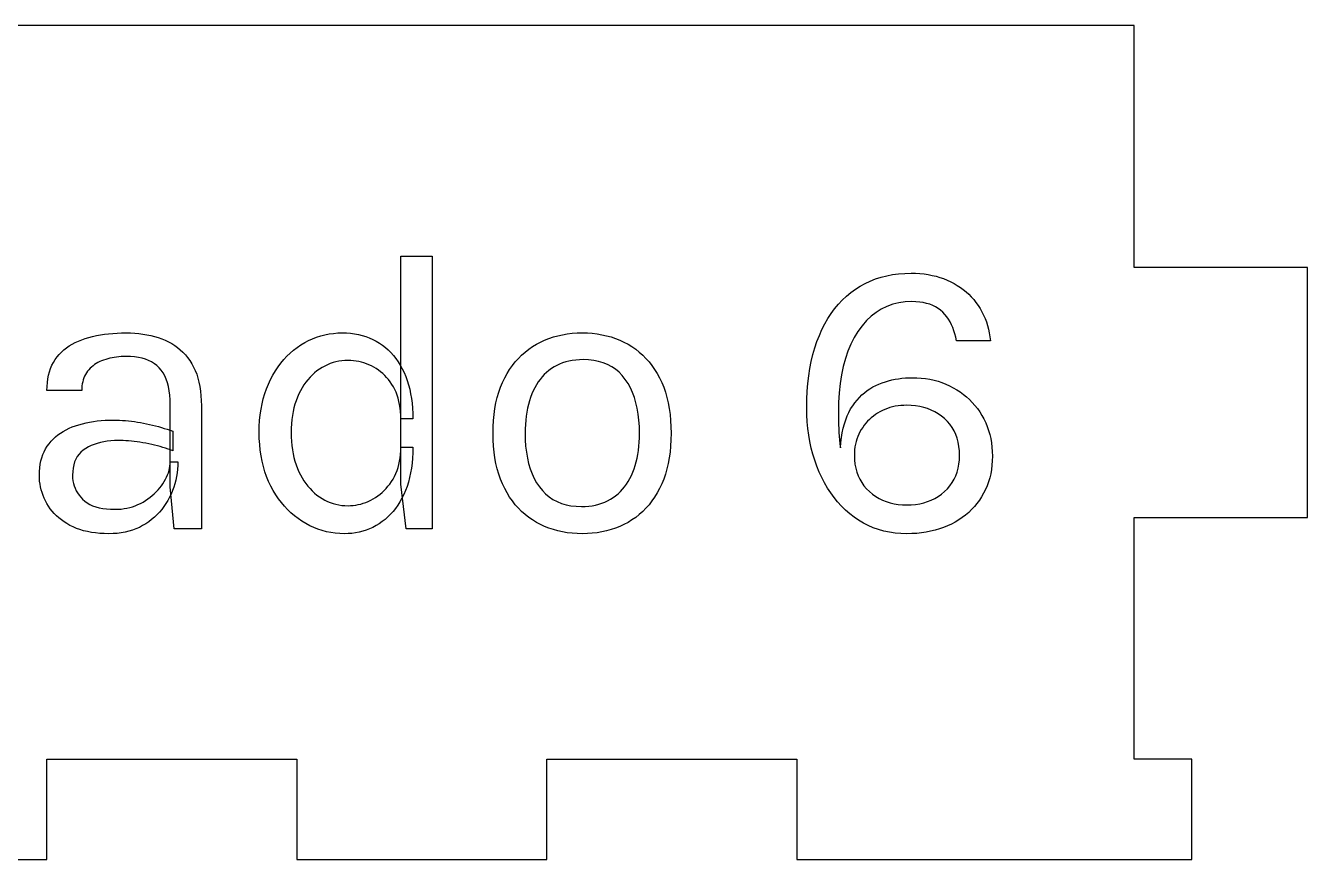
# Model space of a CAD drawing. Header units: millimetres. Extents: x 0 to 142, y 0 to 137.
# Drawn here: x 70.79 to 109.23, y 112 to 137 of the extents above; entities that cross this region are included whole.
import ezdxf

# ---------------------------------------------------------------- set-up
doc = ezdxf.new("R2010")
doc.units = ezdxf.units.MM
doc.layers.get('0').update_dxf_attribs({"linetype": 'CONTINUOUS'})

msp = doc.modelspace()

# ---------------------------------------------------------------- linework, layer by layer
for p, q in [((104.038, 137), (61.313, 137)), ((104.038, 129.75), (104.038, 137)), ((82.046, 123.252), (82.046, 130.092)), ((82.046, 130.092), (82.982, 130.092)), ((82.982, 130.092), (82.982, 121.908)), ((96.793, 129.533), (96.974, 129.557)), ((96.974, 129.557), (97.16, 129.571)), ((97.16, 129.571), (97.352, 129.576)), ((97.352, 129.576), (97.352, 129.576)), ((97.352, 129.576), (97.485, 129.573)), ((97.485, 129.573), (97.614, 129.566)), ((97.614, 129.566), (97.741, 129.553)), ((97.741, 129.553), (97.864, 129.535)), ((109.234, 129.75), (104.038, 129.75)), ((109.234, 122.25), (109.234, 129.75)), ((95.678, 129.096), (95.821, 129.187)), ((95.821, 129.187), (95.969, 129.269)), ((95.969, 129.269), (96.123, 129.341)), ((96.123, 129.341), (96.283, 129.403)), ((96.283, 129.403), (96.447, 129.456)), ((96.447, 129.456), (96.617, 129.499)), ((96.617, 129.499), (96.793, 129.533)), ((97.864, 129.535), (97.984, 129.512)), ((97.984, 129.512), (98.101, 129.484)), ((98.101, 129.484), (98.215, 129.451)), ((98.215, 129.451), (98.325, 129.413)), ((98.325, 129.413), (98.433, 129.369)), ((98.433, 129.369), (98.537, 129.321)), ((98.537, 129.321), (98.637, 129.268)), ((98.637, 129.268), (98.734, 129.211)), ((98.734, 129.211), (98.826, 129.15)), ((95.286, 128.77), (95.41, 128.887)), ((95.41, 128.887), (95.541, 128.996)), ((95.541, 128.996), (95.678, 129.096)), ((98.826, 129.15), (98.915, 129.085)), ((98.915, 129.085), (98.999, 129.016)), ((98.999, 129.016), (99.079, 128.943)), ((99.079, 128.943), (99.155, 128.866)), ((99.155, 128.866), (99.227, 128.784)), ((99.227, 128.784), (99.295, 128.699)), ((94.952, 128.368), (95.057, 128.51)), ((95.057, 128.51), (95.168, 128.644)), ((95.168, 128.644), (95.286, 128.77)), ((96.297, 128.403), (96.149, 128.287)), ((96.455, 128.501), (96.297, 128.403)), ((96.621, 128.581), (96.455, 128.501)), ((96.797, 128.644), (96.621, 128.581)), ((96.981, 128.688), (96.797, 128.644)), ((97.174, 128.715), (96.981, 128.688)), ((97.376, 128.724), (97.174, 128.715)), ((97.494, 128.721), (97.376, 128.724)), ((97.376, 128.724), (97.376, 128.724)), ((97.607, 128.711), (97.494, 128.721)), ((97.713, 128.695), (97.607, 128.711)), ((97.815, 128.673), (97.713, 128.695)), ((97.91, 128.644), (97.815, 128.673)), ((97.999, 128.61), (97.91, 128.644)), ((98.083, 128.568), (97.999, 128.61)), ((98.161, 128.52), (98.083, 128.568)), ((98.233, 128.466), (98.161, 128.52)), ((98.3, 128.406), (98.233, 128.466)), ((98.361, 128.34), (98.3, 128.406)), ((99.295, 128.699), (99.359, 128.61)), ((99.359, 128.61), (99.418, 128.517)), ((99.418, 128.517), (99.472, 128.422)), ((99.472, 128.422), (99.522, 128.323)), ((94.677, 127.889), (94.762, 128.057)), ((94.762, 128.057), (94.854, 128.217)), ((94.854, 128.217), (94.952, 128.368)), ((96.009, 128.154), (95.878, 128.002)), ((96.149, 128.287), (96.009, 128.154)), ((98.418, 128.27), (98.361, 128.34)), ((98.47, 128.195), (98.418, 128.27)), ((98.518, 128.116), (98.47, 128.195)), ((98.561, 128.032), (98.518, 128.116)), ((98.599, 127.944), (98.561, 128.032)), ((99.522, 128.323), (99.566, 128.221)), ((99.566, 128.221), (99.606, 128.117)), ((99.606, 128.117), (99.64, 128.009)), ((99.64, 128.009), (99.669, 127.898)), ((72.581, 127.617), (72.69, 127.649)), ((72.69, 127.649), (72.802, 127.679)), ((72.802, 127.679), (72.917, 127.704)), ((72.917, 127.704), (73.035, 127.726)), ((73.035, 127.726), (73.156, 127.745)), ((73.156, 127.745), (73.28, 127.761)), ((73.28, 127.761), (73.408, 127.773)), ((73.408, 127.773), (73.538, 127.781)), ((73.538, 127.781), (73.671, 127.786)), ((73.671, 127.786), (73.808, 127.788)), ((73.808, 127.788), (73.808, 127.788)), ((73.808, 127.788), (73.938, 127.786)), ((73.938, 127.786), (74.066, 127.779)), ((74.066, 127.779), (74.19, 127.768)), ((74.19, 127.768), (74.312, 127.752)), ((74.312, 127.752), (74.43, 127.733)), ((74.43, 127.733), (74.546, 127.708)), ((74.546, 127.708), (74.658, 127.679)), ((74.658, 127.679), (74.768, 127.646)), ((74.768, 127.646), (74.874, 127.608)), ((79.399, 127.61), (79.52, 127.657)), ((79.52, 127.657), (79.644, 127.697)), ((79.644, 127.697), (79.769, 127.73)), ((79.769, 127.73), (79.897, 127.755)), ((79.897, 127.755), (80.027, 127.773)), ((80.027, 127.773), (80.159, 127.784)), ((80.159, 127.784), (80.294, 127.788)), ((80.294, 127.788), (80.294, 127.788)), ((80.294, 127.788), (80.418, 127.785)), ((80.418, 127.785), (80.54, 127.776)), ((80.54, 127.776), (80.658, 127.76)), ((80.658, 127.76), (80.773, 127.739)), ((80.773, 127.739), (80.886, 127.712)), ((80.886, 127.712), (80.995, 127.678)), ((80.995, 127.678), (81.101, 127.638)), ((81.101, 127.638), (81.204, 127.592)), ((86.488, 127.62), (86.621, 127.665)), ((86.621, 127.665), (86.757, 127.703)), ((86.757, 127.703), (86.896, 127.733)), ((86.896, 127.733), (87.039, 127.757)), ((87.039, 127.757), (87.185, 127.774)), ((87.185, 127.774), (87.335, 127.785)), ((87.335, 127.785), (87.488, 127.788)), ((87.488, 127.788), (87.488, 127.788)), ((87.488, 127.788), (87.64, 127.785)), ((87.64, 127.785), (87.788, 127.774)), ((87.788, 127.774), (87.934, 127.757)), ((87.934, 127.757), (88.076, 127.733)), ((88.076, 127.733), (88.215, 127.703)), ((88.215, 127.703), (88.35, 127.665)), ((88.35, 127.665), (88.482, 127.62)), ((94.526, 127.529), (94.598, 127.713)), ((94.598, 127.713), (94.677, 127.889)), ((95.644, 127.648), (95.544, 127.451)), ((95.756, 127.833), (95.644, 127.648)), ((95.878, 128.002), (95.756, 127.833)), ((98.633, 127.852), (98.599, 127.944)), ((98.663, 127.755), (98.633, 127.852)), ((98.688, 127.654), (98.663, 127.755)), ((98.708, 127.548), (98.688, 127.654)), ((99.669, 127.898), (99.694, 127.784)), ((99.694, 127.784), (99.713, 127.668)), ((99.713, 127.668), (99.728, 127.548)), ((71.869, 127.209), (71.942, 127.275)), ((71.942, 127.275), (72.02, 127.336)), ((72.02, 127.336), (72.102, 127.394)), ((72.102, 127.394), (72.188, 127.447)), ((72.188, 127.447), (72.279, 127.495)), ((72.279, 127.495), (72.375, 127.54)), ((72.375, 127.54), (72.476, 127.581)), ((72.476, 127.581), (72.581, 127.617)), ((74.874, 127.608), (74.978, 127.566)), ((74.978, 127.566), (75.078, 127.519)), ((75.078, 127.519), (75.173, 127.467)), ((75.173, 127.467), (75.264, 127.409)), ((75.264, 127.409), (75.35, 127.347)), ((75.35, 127.347), (75.432, 127.279)), ((75.432, 127.279), (75.51, 127.206)), ((78.729, 127.179), (78.831, 127.267)), ((78.831, 127.267), (78.938, 127.349)), ((78.938, 127.349), (79.049, 127.425)), ((79.049, 127.425), (79.163, 127.494)), ((79.163, 127.494), (79.28, 127.556)), ((79.28, 127.556), (79.399, 127.61)), ((81.204, 127.592), (81.304, 127.54)), ((81.304, 127.54), (81.401, 127.482)), ((81.401, 127.482), (81.494, 127.418)), ((81.494, 127.418), (81.583, 127.349)), ((81.583, 127.349), (81.668, 127.274)), ((81.668, 127.274), (81.748, 127.194)), ((85.772, 127.211), (85.88, 127.296)), ((85.88, 127.296), (85.993, 127.374)), ((85.993, 127.374), (86.111, 127.446)), ((86.111, 127.446), (86.233, 127.511)), ((86.233, 127.511), (86.359, 127.569)), ((86.359, 127.569), (86.488, 127.62)), ((88.482, 127.62), (88.611, 127.569)), ((88.611, 127.569), (88.737, 127.511)), ((88.737, 127.511), (88.859, 127.446)), ((88.859, 127.446), (88.977, 127.374)), ((88.977, 127.374), (89.09, 127.296)), ((89.09, 127.296), (89.197, 127.211)), ((94.405, 127.139), (94.462, 127.337)), ((94.462, 127.337), (94.526, 127.529)), ((95.456, 127.24), (95.379, 127.016)), ((95.544, 127.451), (95.456, 127.24)), ((99.728, 127.548), (98.708, 127.548)), ((99.728, 127.548), (99.728, 127.548)), ((71.582, 126.815), (71.628, 126.903)), ((71.628, 126.903), (71.68, 126.986)), ((71.68, 126.986), (71.738, 127.065)), ((71.738, 127.065), (71.801, 127.139)), ((71.801, 127.139), (71.869, 127.209)), ((72.911, 126.867), (72.861, 126.835)), ((72.962, 126.897), (72.911, 126.867)), ((73.017, 126.924), (72.962, 126.897)), ((73.073, 126.949), (73.017, 126.924)), ((73.133, 126.972), (73.073, 126.949)), ((73.194, 126.993), (73.133, 126.972)), ((73.257, 127.011), (73.194, 126.993)), ((73.321, 127.027), (73.257, 127.011)), ((73.386, 127.041), (73.321, 127.027)), ((73.453, 127.053), (73.386, 127.041)), ((73.521, 127.063), (73.453, 127.053)), ((73.591, 127.07), (73.521, 127.063)), ((73.662, 127.076), (73.591, 127.07)), ((73.734, 127.079), (73.662, 127.076)), ((73.808, 127.08), (73.734, 127.079)), ((73.936, 127.077), (73.808, 127.08)), ((73.808, 127.08), (73.808, 127.08)), ((74.059, 127.066), (73.936, 127.077)), ((74.174, 127.049), (74.059, 127.066)), ((74.283, 127.026), (74.174, 127.049)), ((74.385, 126.995), (74.283, 127.026)), ((74.481, 126.958), (74.385, 126.995)), ((74.57, 126.914), (74.481, 126.958)), ((74.653, 126.863), (74.57, 126.914)), ((74.728, 126.805), (74.653, 126.863)), ((75.51, 127.206), (75.583, 127.127)), ((75.583, 127.127), (75.652, 127.044)), ((75.652, 127.044), (75.716, 126.955)), ((75.716, 126.955), (75.776, 126.861)), ((75.776, 126.861), (75.831, 126.761)), ((78.365, 126.765), (78.449, 126.878)), ((78.449, 126.878), (78.538, 126.985)), ((78.538, 126.985), (78.631, 127.085)), ((78.631, 127.085), (78.729, 127.179)), ((79.929, 126.866), (79.846, 126.832)), ((80.014, 126.895), (79.929, 126.866)), ((80.1, 126.918), (80.014, 126.895)), ((80.188, 126.937), (80.1, 126.918)), ((80.278, 126.95), (80.188, 126.937)), ((80.369, 126.957), (80.278, 126.95)), ((80.462, 126.96), (80.369, 126.957)), ((80.544, 126.958), (80.462, 126.96)), ((80.462, 126.96), (80.462, 126.96)), ((80.625, 126.952), (80.544, 126.958)), ((80.705, 126.942), (80.625, 126.952)), ((80.784, 126.928), (80.705, 126.942)), ((80.862, 126.91), (80.784, 126.928)), ((80.939, 126.888), (80.862, 126.91)), ((81.015, 126.862), (80.939, 126.888)), ((81.09, 126.831), (81.015, 126.862)), ((81.748, 127.194), (81.825, 127.108)), ((81.825, 127.108), (81.897, 127.018)), ((81.897, 127.018), (81.964, 126.921)), ((81.964, 126.921), (82.028, 126.82)), ((85.392, 126.807), (85.479, 126.918)), ((85.479, 126.918), (85.572, 127.022)), ((85.572, 127.022), (85.669, 127.12)), ((85.669, 127.12), (85.772, 127.211)), ((86.899, 126.888), (86.809, 126.853)), ((86.992, 126.917), (86.899, 126.888)), ((87.089, 126.941), (86.992, 126.917)), ((87.189, 126.96), (87.089, 126.941)), ((87.293, 126.973), (87.189, 126.96)), ((87.401, 126.981), (87.293, 126.973)), ((87.512, 126.984), (87.401, 126.981)), ((87.676, 126.978), (87.512, 126.984)), ((87.512, 126.984), (87.512, 126.984)), ((87.831, 126.96), (87.676, 126.978)), ((87.979, 126.931), (87.831, 126.96)), ((88.118, 126.889), (87.979, 126.931)), ((88.248, 126.836), (88.118, 126.889)), ((89.197, 127.211), (89.3, 127.12)), ((89.3, 127.12), (89.397, 127.022)), ((89.397, 127.022), (89.49, 126.918)), ((89.49, 126.918), (89.577, 126.807)), ((94.314, 126.719), (94.356, 126.933)), ((94.356, 126.933), (94.405, 127.139)), ((95.379, 127.016), (95.315, 126.779)), ((71.459, 126.413), (71.481, 126.52)), ((71.481, 126.52), (71.508, 126.623)), ((71.508, 126.623), (71.542, 126.721)), ((71.542, 126.721), (71.582, 126.815)), ((72.563, 126.492), (72.54, 126.438)), ((72.589, 126.544), (72.563, 126.492)), ((72.619, 126.593), (72.589, 126.544)), ((72.653, 126.639), (72.619, 126.593)), ((72.689, 126.683), (72.653, 126.639)), ((72.729, 126.724), (72.689, 126.683)), ((72.77, 126.763), (72.729, 126.724)), ((72.815, 126.8), (72.77, 126.763)), ((72.861, 126.835), (72.815, 126.8)), ((74.798, 126.741), (74.728, 126.805)), ((74.86, 126.669), (74.798, 126.741)), ((74.917, 126.588), (74.86, 126.669)), ((74.966, 126.498), (74.917, 126.588)), ((75.009, 126.4), (74.966, 126.498)), ((75.831, 126.761), (75.879, 126.656)), ((75.879, 126.656), (75.923, 126.545)), ((75.923, 126.545), (75.96, 126.428)), ((78.14, 126.39), (78.21, 126.521)), ((78.21, 126.521), (78.286, 126.646)), ((78.286, 126.646), (78.365, 126.765)), ((79.389, 126.522), (79.322, 126.455)), ((79.458, 126.586), (79.389, 126.522)), ((79.531, 126.645), (79.458, 126.586)), ((79.607, 126.699), (79.531, 126.645)), ((79.685, 126.749), (79.607, 126.699)), ((79.765, 126.793), (79.685, 126.749)), ((79.846, 126.832), (79.765, 126.793)), ((81.163, 126.797), (81.09, 126.831)), ((81.236, 126.759), (81.163, 126.797)), ((81.306, 126.717), (81.236, 126.759)), ((81.374, 126.671), (81.306, 126.717)), ((81.44, 126.621), (81.374, 126.671)), ((81.502, 126.568), (81.44, 126.621)), ((81.562, 126.511), (81.502, 126.568)), ((81.619, 126.45), (81.562, 126.511)), ((82.028, 126.82), (82.087, 126.713)), ((82.087, 126.713), (82.142, 126.6)), ((82.142, 126.6), (82.192, 126.482)), ((82.192, 126.482), (82.237, 126.36)), ((85.16, 126.435), (85.232, 126.566)), ((85.232, 126.566), (85.309, 126.69)), ((85.309, 126.69), (85.392, 126.807)), ((86.345, 126.536), (86.281, 126.467)), ((86.413, 126.601), (86.345, 126.536)), ((86.485, 126.661), (86.413, 126.601)), ((86.561, 126.717), (86.485, 126.661)), ((86.64, 126.768), (86.561, 126.717)), ((86.723, 126.813), (86.64, 126.768)), ((86.809, 126.853), (86.723, 126.813)), ((88.371, 126.771), (88.248, 126.836)), ((88.485, 126.694), (88.371, 126.771)), ((88.591, 126.606), (88.485, 126.694)), ((88.688, 126.505), (88.591, 126.606)), ((88.778, 126.393), (88.688, 126.505)), ((89.577, 126.807), (89.658, 126.69)), ((89.658, 126.69), (89.735, 126.566)), ((89.735, 126.566), (89.807, 126.435)), ((94.254, 126.271), (94.28, 126.499)), ((94.28, 126.499), (94.314, 126.719)), ((95.262, 126.529), (95.221, 126.267)), ((95.315, 126.779), (95.262, 126.529)), ((71.432, 126.06), (71.435, 126.182)), ((71.435, 126.182), (71.444, 126.3)), ((71.444, 126.3), (71.459, 126.413)), ((72.478, 126.13), (72.476, 126.06)), ((72.483, 126.196), (72.478, 126.13)), ((72.492, 126.261), (72.483, 126.196)), ((72.504, 126.323), (72.492, 126.261)), ((72.52, 126.382), (72.504, 126.323)), ((72.54, 126.438), (72.52, 126.382)), ((75.045, 126.293), (75.009, 126.4)), ((75.075, 126.178), (75.045, 126.293)), ((75.098, 126.053), (75.075, 126.178)), ((75.96, 126.428), (75.992, 126.305)), ((75.992, 126.305), (76.018, 126.177)), ((76.018, 126.177), (76.038, 126.042)), ((77.965, 125.965), (78.017, 126.111)), ((78.017, 126.111), (78.075, 126.253)), ((78.075, 126.253), (78.14, 126.39)), ((79.087, 126.139), (79.037, 126.049)), ((79.141, 126.225), (79.087, 126.139)), ((79.199, 126.306), (79.141, 126.225)), ((79.259, 126.382), (79.199, 126.306)), ((79.322, 126.455), (79.259, 126.382)), ((81.674, 126.385), (81.619, 126.45)), ((81.725, 126.316), (81.674, 126.385)), ((81.774, 126.244), (81.725, 126.316)), ((81.821, 126.168), (81.774, 126.244)), ((81.864, 126.088), (81.821, 126.168)), ((81.902, 126.005), (81.864, 126.088)), ((82.237, 126.36), (82.276, 126.233)), ((82.276, 126.233), (82.311, 126.101)), ((82.311, 126.101), (82.34, 125.964)), ((84.982, 126.005), (85.035, 126.155)), ((85.035, 126.155), (85.094, 126.298)), ((85.094, 126.298), (85.16, 126.435)), ((86.061, 126.144), (86.015, 126.052)), ((86.11, 126.231), (86.061, 126.144)), ((86.163, 126.315), (86.11, 126.231)), ((86.22, 126.393), (86.163, 126.315)), ((86.281, 126.467), (86.22, 126.393)), ((88.859, 126.27), (88.778, 126.393)), ((88.931, 126.139), (88.859, 126.27)), ((88.995, 125.999), (88.931, 126.139)), ((89.807, 126.435), (89.872, 126.298)), ((89.872, 126.298), (89.931, 126.155)), ((89.931, 126.155), (89.983, 126.005)), ((94.235, 126.036), (94.254, 126.271)), ((95.221, 126.267), (95.191, 125.991)), ((96.032, 126.056), (96.116, 126.113)), ((96.116, 126.113), (96.203, 126.165)), ((96.203, 126.165), (96.293, 126.211)), ((96.293, 126.211), (96.386, 126.252)), ((96.386, 126.252), (96.481, 126.288)), ((96.481, 126.288), (96.578, 126.321)), ((96.578, 126.321), (96.675, 126.35)), ((96.675, 126.35), (96.774, 126.375)), ((96.774, 126.375), (96.873, 126.396)), ((96.873, 126.396), (96.974, 126.413)), ((96.974, 126.413), (97.076, 126.427)), ((97.076, 126.427), (97.179, 126.436)), ((97.179, 126.436), (97.283, 126.442)), ((97.283, 126.442), (97.388, 126.444)), ((97.388, 126.444), (97.388, 126.444)), ((97.388, 126.444), (97.523, 126.441)), ((97.523, 126.441), (97.656, 126.432)), ((97.656, 126.432), (97.785, 126.417)), ((97.785, 126.417), (97.912, 126.396)), ((97.912, 126.396), (98.037, 126.369)), ((98.037, 126.369), (98.158, 126.336)), ((98.158, 126.336), (98.276, 126.297)), ((98.276, 126.297), (98.392, 126.252)), ((98.392, 126.252), (98.505, 126.201)), ((98.505, 126.201), (98.615, 126.144)), ((98.615, 126.144), (98.721, 126.082)), ((72.476, 126.06), (71.432, 126.06)), ((72.476, 126.06), (72.476, 126.06)), ((75.115, 125.92), (75.098, 126.053)), ((75.124, 125.778), (75.115, 125.92)), ((75.128, 125.628), (75.124, 125.778)), ((76.038, 126.042), (76.052, 125.902)), ((76.052, 125.902), (76.061, 125.756)), ((76.061, 125.756), (76.064, 125.604)), ((77.883, 125.656), (77.921, 125.813)), ((77.921, 125.813), (77.965, 125.965)), ((78.906, 125.754), (78.871, 125.648)), ((78.945, 125.857), (78.906, 125.754)), ((78.989, 125.955), (78.945, 125.857)), ((79.037, 126.049), (78.989, 125.955)), ((81.936, 125.918), (81.902, 126.005)), ((81.965, 125.827), (81.936, 125.918)), ((81.99, 125.733), (81.965, 125.827)), ((82.01, 125.635), (81.99, 125.733)), ((82.34, 125.964), (82.364, 125.822)), ((82.364, 125.822), (82.382, 125.676)), ((84.899, 125.686), (84.937, 125.848)), ((84.937, 125.848), (84.982, 126.005)), ((85.9, 125.749), (85.87, 125.641)), ((85.935, 125.854), (85.9, 125.749)), ((85.973, 125.955), (85.935, 125.854)), ((86.015, 126.052), (85.973, 125.955)), ((89.05, 125.851), (88.995, 125.999)), ((89.097, 125.693), (89.05, 125.851)), ((89.983, 126.005), (90.028, 125.848)), ((90.028, 125.848), (90.066, 125.686)), ((94.22, 125.544), (94.224, 125.794)), ((94.224, 125.794), (94.235, 126.036)), ((95.191, 125.991), (95.174, 125.702)), ((95.661, 125.69), (95.729, 125.774)), ((95.729, 125.774), (95.8, 125.852)), ((95.8, 125.852), (95.874, 125.925)), ((95.874, 125.925), (95.952, 125.993)), ((95.952, 125.993), (96.032, 126.056)), ((98.721, 126.082), (98.823, 126.015)), ((98.823, 126.015), (98.92, 125.943)), ((98.92, 125.943), (99.013, 125.867)), ((99.013, 125.867), (99.101, 125.786)), ((99.101, 125.786), (99.184, 125.701)), ((75.128, 123.168), (75.128, 125.628)), ((76.064, 125.604), (76.064, 125.604)), ((76.064, 125.604), (76.064, 121.908)), ((77.811, 125.157), (77.829, 125.329)), ((77.829, 125.329), (77.853, 125.495)), ((77.853, 125.495), (77.883, 125.656)), ((78.816, 125.425), (78.795, 125.307)), ((78.841, 125.538), (78.816, 125.425)), ((78.871, 125.648), (78.841, 125.538)), ((82.026, 125.534), (82.01, 125.635)), ((82.037, 125.429), (82.026, 125.534)), ((82.044, 125.32), (82.037, 125.429)), ((82.046, 125.208), (82.044, 125.32)), ((82.382, 125.676), (82.395, 125.525)), ((82.395, 125.525), (82.403, 125.369)), ((82.403, 125.369), (82.406, 125.208)), ((84.826, 125.159), (84.843, 125.341)), ((84.843, 125.341), (84.867, 125.517)), ((84.867, 125.517), (84.899, 125.686)), ((85.822, 125.413), (85.804, 125.293)), ((85.844, 125.529), (85.822, 125.413)), ((85.87, 125.641), (85.844, 125.529)), ((89.136, 125.527), (89.097, 125.693)), ((89.165, 125.352), (89.136, 125.527)), ((89.187, 125.169), (89.165, 125.352)), ((90.066, 125.686), (90.097, 125.517)), ((90.097, 125.517), (90.121, 125.341)), ((90.121, 125.341), (90.138, 125.159)), ((94.224, 125.331), (94.22, 125.544)), ((94.22, 125.544), (94.22, 125.544)), ((94.235, 125.123), (94.224, 125.331)), ((95.174, 125.702), (95.168, 125.4)), ((95.168, 125.4), (95.168, 125.4)), ((95.168, 125.4), (95.168, 125.355)), ((95.168, 125.355), (95.168, 125.308)), ((95.431, 125.295), (95.481, 125.404)), ((95.481, 125.404), (95.536, 125.506)), ((95.536, 125.506), (95.597, 125.601)), ((95.597, 125.601), (95.661, 125.69)), ((96.28, 125.337), (96.217, 125.291)), ((96.346, 125.381), (96.28, 125.337)), ((96.416, 125.421), (96.346, 125.381)), ((96.488, 125.458), (96.416, 125.421)), ((96.561, 125.491), (96.488, 125.458)), ((96.637, 125.52), (96.561, 125.491)), ((96.714, 125.546), (96.637, 125.52)), ((96.794, 125.567), (96.714, 125.546)), ((96.875, 125.585), (96.794, 125.567)), ((96.958, 125.598), (96.875, 125.585)), ((97.044, 125.608), (96.958, 125.598)), ((97.131, 125.614), (97.044, 125.608)), ((97.22, 125.616), (97.131, 125.614)), ((97.354, 125.612), (97.22, 125.616)), ((97.22, 125.616), (97.22, 125.616)), ((97.484, 125.6), (97.354, 125.612)), ((97.609, 125.58), (97.484, 125.6)), ((97.73, 125.552), (97.609, 125.58)), ((97.845, 125.516), (97.73, 125.552)), ((97.956, 125.472), (97.845, 125.516)), ((98.063, 125.42), (97.956, 125.472)), ((98.164, 125.361), (98.063, 125.42)), ((98.261, 125.293), (98.164, 125.361)), ((99.184, 125.701), (99.263, 125.611)), ((99.263, 125.611), (99.338, 125.516)), ((99.338, 125.516), (99.408, 125.417)), ((99.408, 125.417), (99.473, 125.313)), ((72.097, 124.925), (72.191, 124.965)), ((72.191, 124.965), (72.29, 125.001)), ((72.29, 125.001), (72.392, 125.033)), ((72.392, 125.033), (72.496, 125.063)), ((72.496, 125.063), (72.604, 125.088)), ((72.604, 125.088), (72.713, 125.11)), ((72.713, 125.11), (72.825, 125.129)), ((72.825, 125.129), (72.94, 125.145)), ((72.94, 125.145), (73.057, 125.157)), ((73.057, 125.157), (73.177, 125.165)), ((73.177, 125.165), (73.299, 125.17)), ((73.299, 125.17), (73.424, 125.172)), ((73.424, 125.172), (73.424, 125.172)), ((73.424, 125.172), (73.514, 125.171)), ((73.514, 125.171), (73.604, 125.168)), ((73.604, 125.168), (73.694, 125.164)), ((73.694, 125.164), (73.784, 125.158)), ((73.784, 125.158), (73.875, 125.15)), ((73.875, 125.15), (73.965, 125.14)), ((73.965, 125.14), (74.055, 125.128)), ((74.055, 125.128), (74.146, 125.114)), ((74.146, 125.114), (74.236, 125.099)), ((74.236, 125.099), (74.327, 125.082)), ((74.327, 125.082), (74.417, 125.063)), ((74.417, 125.063), (74.507, 125.043)), ((74.507, 125.043), (74.597, 125.022)), ((74.597, 125.022), (74.686, 124.999)), ((74.686, 124.999), (74.775, 124.975)), ((74.775, 124.975), (74.863, 124.95)), ((74.863, 124.95), (74.951, 124.924)), ((77.798, 124.8), (77.801, 124.981)), ((77.801, 124.981), (77.811, 125.157)), ((78.767, 125.061), (78.76, 124.933)), ((78.779, 125.186), (78.767, 125.061)), ((78.795, 125.307), (78.779, 125.186)), ((82.406, 125.208), (82.046, 125.208)), ((82.406, 125.208), (82.406, 125.208)), ((84.812, 124.776), (84.815, 124.971)), ((84.815, 124.971), (84.826, 125.159)), ((85.78, 125.042), (85.774, 124.911)), ((85.79, 125.169), (85.78, 125.042)), ((85.804, 125.293), (85.79, 125.169)), ((89.2, 124.977), (89.187, 125.169)), ((89.204, 124.776), (89.2, 124.977)), ((90.138, 125.159), (90.148, 124.971)), ((90.148, 124.971), (90.152, 124.776)), ((94.253, 124.919), (94.235, 125.123)), ((95.168, 125.308), (95.169, 125.261)), ((95.169, 125.261), (95.17, 125.211)), ((95.17, 125.211), (95.171, 125.161)), ((95.171, 125.161), (95.172, 125.109)), ((95.172, 125.109), (95.174, 125.055)), ((95.174, 125.055), (95.175, 125.001)), ((95.175, 125.001), (95.178, 124.945)), ((95.178, 124.945), (95.18, 124.887)), ((95.313, 124.928), (95.347, 125.057)), ((95.347, 125.057), (95.387, 125.18)), ((95.387, 125.18), (95.431, 125.295)), ((95.898, 124.953), (95.855, 124.887)), ((95.943, 125.017), (95.898, 124.953)), ((95.992, 125.077), (95.943, 125.017)), ((96.044, 125.135), (95.992, 125.077)), ((96.099, 125.19), (96.044, 125.135)), ((96.156, 125.242), (96.099, 125.19)), ((96.217, 125.291), (96.156, 125.242)), ((98.354, 125.217), (98.261, 125.293)), ((98.439, 125.134), (98.354, 125.217)), ((98.516, 125.045), (98.439, 125.134)), ((98.583, 124.95), (98.516, 125.045)), ((98.642, 124.849), (98.583, 124.95)), ((99.473, 125.313), (99.533, 125.205)), ((99.533, 125.205), (99.586, 125.094)), ((99.586, 125.094), (99.633, 124.98)), ((99.633, 124.98), (99.674, 124.863)), ((71.555, 124.535), (71.62, 124.603)), ((71.62, 124.603), (71.689, 124.666)), ((71.689, 124.666), (71.762, 124.726)), ((71.762, 124.726), (71.839, 124.781)), ((71.839, 124.781), (71.921, 124.833)), ((71.921, 124.833), (72.007, 124.881)), ((72.007, 124.881), (72.097, 124.925)), ((73.345, 124.551), (73.238, 124.539)), ((73.454, 124.558), (73.345, 124.551)), ((73.568, 124.56), (73.454, 124.558)), ((73.644, 124.559), (73.568, 124.56)), ((73.568, 124.56), (73.568, 124.56)), ((73.722, 124.557), (73.644, 124.559)), ((73.801, 124.552), (73.722, 124.557)), ((73.882, 124.547), (73.801, 124.552)), ((74.951, 124.924), (75.038, 124.896)), ((75.038, 124.896), (75.125, 124.867)), ((75.125, 124.867), (75.212, 124.836)), ((75.212, 124.836), (75.212, 124.836)), ((75.212, 124.836), (75.212, 124.248)), ((77.801, 124.618), (77.798, 124.8)), ((77.798, 124.8), (77.798, 124.8)), ((77.812, 124.44), (77.801, 124.618)), ((78.76, 124.933), (78.758, 124.8)), ((78.758, 124.8), (78.758, 124.8)), ((78.758, 124.8), (78.76, 124.665)), ((78.76, 124.665), (78.767, 124.534)), ((84.815, 124.582), (84.812, 124.776)), ((84.812, 124.776), (84.812, 124.776)), ((84.826, 124.395), (84.815, 124.582)), ((85.774, 124.911), (85.772, 124.776)), ((85.772, 124.776), (85.772, 124.776)), ((85.772, 124.776), (85.776, 124.577)), ((85.776, 124.577), (85.789, 124.387)), ((89.196, 124.512), (89.202, 124.642)), ((89.202, 124.642), (89.204, 124.776)), ((89.204, 124.776), (89.204, 124.776)), ((90.148, 124.582), (90.138, 124.395)), ((90.152, 124.776), (90.148, 124.582)), ((90.152, 124.776), (90.152, 124.776)), ((94.279, 124.72), (94.253, 124.919)), ((94.313, 124.525), (94.279, 124.72)), ((95.18, 124.887), (95.182, 124.829)), ((95.182, 124.829), (95.186, 124.772)), ((95.186, 124.772), (95.189, 124.716)), ((95.189, 124.716), (95.193, 124.66)), ((95.193, 124.66), (95.198, 124.606)), ((95.198, 124.606), (95.203, 124.552)), ((95.203, 124.552), (95.208, 124.499)), ((95.241, 124.5), (95.26, 124.65)), ((95.26, 124.65), (95.284, 124.792)), ((95.284, 124.792), (95.313, 124.928)), ((95.722, 124.601), (95.7, 124.525)), ((95.749, 124.675), (95.722, 124.601)), ((95.78, 124.748), (95.749, 124.675)), ((95.815, 124.818), (95.78, 124.748)), ((95.855, 124.887), (95.815, 124.818)), ((98.691, 124.742), (98.642, 124.849)), ((98.732, 124.629), (98.691, 124.742)), ((98.763, 124.51), (98.732, 124.629)), ((99.674, 124.863), (99.709, 124.742)), ((99.709, 124.742), (99.737, 124.619)), ((99.737, 124.619), (99.759, 124.492)), ((71.309, 124.137), (71.346, 124.225)), ((71.346, 124.225), (71.39, 124.309)), ((71.39, 124.309), (71.439, 124.389)), ((71.439, 124.389), (71.495, 124.464)), ((71.495, 124.464), (71.555, 124.535)), ((72.453, 124.215), (72.394, 124.151)), ((72.521, 124.272), (72.453, 124.215)), ((72.596, 124.323), (72.521, 124.272)), ((72.677, 124.368), (72.596, 124.323)), ((72.761, 124.408), (72.677, 124.368)), ((72.85, 124.444), (72.761, 124.408)), ((72.941, 124.475), (72.85, 124.444)), ((73.037, 124.501), (72.941, 124.475)), ((73.136, 124.522), (73.037, 124.501)), ((73.238, 124.539), (73.136, 124.522)), ((73.965, 124.539), (73.882, 124.547)), ((74.048, 124.53), (73.965, 124.539)), ((74.134, 124.519), (74.048, 124.53)), ((74.221, 124.506), (74.134, 124.519)), ((74.309, 124.492), (74.221, 124.506)), ((74.399, 124.476), (74.309, 124.492)), ((74.488, 124.459), (74.399, 124.476)), ((74.576, 124.44), (74.488, 124.459)), ((74.662, 124.42), (74.576, 124.44)), ((74.746, 124.399), (74.662, 124.42)), ((74.829, 124.377), (74.746, 124.399)), ((74.909, 124.354), (74.829, 124.377)), ((74.987, 124.329), (74.909, 124.354)), ((75.064, 124.303), (74.987, 124.329)), ((75.139, 124.276), (75.064, 124.303)), ((75.212, 124.248), (75.139, 124.276)), ((77.829, 124.267), (77.812, 124.44)), ((77.853, 124.1), (77.829, 124.267)), ((78.767, 124.534), (78.779, 124.407)), ((78.779, 124.407), (78.795, 124.284)), ((78.795, 124.284), (78.816, 124.164)), ((82.036, 124.139), (82.043, 124.246)), ((82.043, 124.246), (82.046, 124.356)), ((82.046, 124.356), (82.046, 124.356)), ((82.046, 124.356), (82.406, 124.356)), ((82.403, 124.192), (82.395, 124.033)), ((82.406, 124.356), (82.403, 124.192)), ((84.843, 124.214), (84.826, 124.395)), ((84.867, 124.039), (84.843, 124.214)), ((85.789, 124.387), (85.81, 124.206)), ((85.81, 124.206), (85.84, 124.032)), ((89.154, 124.144), (89.172, 124.263)), ((89.172, 124.263), (89.186, 124.386)), ((89.186, 124.386), (89.196, 124.512)), ((90.121, 124.214), (90.097, 124.039)), ((90.138, 124.395), (90.121, 124.214)), ((94.354, 124.334), (94.313, 124.525)), ((94.402, 124.148), (94.354, 124.334)), ((95.208, 124.499), (95.214, 124.446)), ((95.214, 124.446), (95.221, 124.395)), ((95.221, 124.395), (95.228, 124.344)), ((95.228, 124.344), (95.241, 124.5)), ((95.228, 124.344), (95.228, 124.344)), ((95.65, 124.201), (95.648, 124.116)), ((95.656, 124.285), (95.65, 124.201)), ((95.666, 124.367), (95.656, 124.285)), ((95.681, 124.447), (95.666, 124.367)), ((95.7, 124.525), (95.681, 124.447)), ((98.786, 124.385), (98.763, 124.51)), ((98.799, 124.253), (98.786, 124.385)), ((98.804, 124.116), (98.799, 124.253)), ((99.759, 124.492), (99.775, 124.362)), ((99.775, 124.362), (99.785, 124.228)), ((99.785, 124.228), (99.788, 124.092)), ((71.215, 123.74), (71.23, 123.846)), ((71.23, 123.846), (71.25, 123.947)), ((71.25, 123.947), (71.277, 124.044)), ((71.277, 124.044), (71.309, 124.137)), ((72.235, 123.828), (72.216, 123.731)), ((72.263, 123.919), (72.235, 123.828)), ((72.299, 124.003), (72.263, 123.919)), ((72.342, 124.08), (72.299, 124.003)), ((72.394, 124.151), (72.342, 124.08)), ((75.108, 123.726), (75.119, 123.792)), ((75.119, 123.792), (75.126, 123.858)), ((75.126, 123.858), (75.128, 123.924)), ((75.128, 123.924), (75.128, 123.924)), ((75.128, 123.924), (75.356, 123.924)), ((75.353, 123.81), (75.346, 123.697)), ((75.356, 123.924), (75.353, 123.81)), ((77.885, 123.937), (77.853, 124.1)), ((77.923, 123.779), (77.885, 123.937)), ((78.816, 124.164), (78.841, 124.048)), ((78.841, 124.048), (78.871, 123.936)), ((78.871, 123.936), (78.906, 123.828)), ((78.906, 123.828), (78.945, 123.724)), ((81.962, 123.746), (81.987, 123.839)), ((81.987, 123.839), (82.008, 123.936)), ((82.008, 123.936), (82.025, 124.036)), ((82.025, 124.036), (82.036, 124.139)), ((82.381, 123.879), (82.362, 123.73)), ((82.395, 124.033), (82.381, 123.879)), ((84.899, 123.87), (84.867, 124.039)), ((84.937, 123.708), (84.899, 123.87)), ((85.84, 124.032), (85.879, 123.868)), ((85.879, 123.868), (85.926, 123.711)), ((89.041, 123.706), (89.075, 123.81)), ((89.075, 123.81), (89.105, 123.918)), ((89.105, 123.918), (89.131, 124.029)), ((89.131, 124.029), (89.154, 124.144)), ((90.066, 123.87), (90.028, 123.708)), ((90.097, 124.039), (90.066, 123.87)), ((94.458, 123.966), (94.402, 124.148)), ((94.521, 123.788), (94.458, 123.966)), ((94.592, 123.615), (94.521, 123.788)), ((95.648, 124.116), (95.648, 124.116)), ((95.648, 124.116), (95.652, 123.982)), ((95.652, 123.982), (95.666, 123.854)), ((95.666, 123.854), (95.688, 123.731)), ((98.763, 123.731), (98.786, 123.854)), ((98.786, 123.854), (98.799, 123.982)), ((98.799, 123.982), (98.804, 124.116)), ((98.804, 124.116), (98.804, 124.116)), ((99.775, 123.82), (99.759, 123.69)), ((99.785, 123.955), (99.775, 123.82)), ((99.788, 124.092), (99.785, 123.955)), ((99.788, 124.092), (99.788, 124.092)), ((71.204, 123.516), (71.207, 123.63)), ((71.206, 123.428), (71.204, 123.516)), ((71.204, 123.516), (71.204, 123.516)), ((71.213, 123.34), (71.206, 123.428)), ((71.207, 123.63), (71.215, 123.74)), ((72.204, 123.627), (72.2, 123.516)), ((72.2, 123.516), (72.2, 123.516)), ((72.2, 123.516), (72.203, 123.433)), ((72.203, 123.433), (72.212, 123.353)), ((72.216, 123.731), (72.204, 123.627)), ((74.95, 123.33), (74.988, 123.396)), ((74.988, 123.396), (75.02, 123.462)), ((75.02, 123.462), (75.049, 123.528)), ((75.049, 123.528), (75.073, 123.594)), ((75.073, 123.594), (75.093, 123.66)), ((75.093, 123.66), (75.108, 123.726)), ((75.316, 123.477), (75.294, 123.369)), ((75.333, 123.586), (75.316, 123.477)), ((75.346, 123.697), (75.333, 123.586)), ((77.968, 123.625), (77.923, 123.779)), ((78.021, 123.477), (77.968, 123.625)), ((78.08, 123.334), (78.021, 123.477)), ((78.945, 123.724), (78.989, 123.624)), ((78.989, 123.624), (79.037, 123.528)), ((79.037, 123.528), (79.087, 123.436)), ((79.087, 123.436), (79.141, 123.349)), ((81.764, 123.328), (81.812, 123.405)), ((81.812, 123.405), (81.856, 123.485)), ((81.856, 123.485), (81.896, 123.569)), ((81.896, 123.569), (81.931, 123.656)), ((81.931, 123.656), (81.962, 123.746)), ((82.308, 123.447), (82.272, 123.313)), ((82.338, 123.586), (82.308, 123.447)), ((82.362, 123.73), (82.338, 123.586)), ((84.982, 123.551), (84.937, 123.708)), ((85.035, 123.401), (84.982, 123.551)), ((85.094, 123.258), (85.035, 123.401)), ((85.926, 123.711), (85.982, 123.564)), ((85.982, 123.564), (86.046, 123.424)), ((86.046, 123.424), (86.119, 123.293)), ((88.865, 123.331), (88.915, 123.418)), ((88.915, 123.418), (88.961, 123.51)), ((88.961, 123.51), (89.003, 123.606)), ((89.003, 123.606), (89.041, 123.706)), ((89.931, 123.401), (89.872, 123.258)), ((89.983, 123.551), (89.931, 123.401)), ((90.028, 123.708), (89.983, 123.551)), ((94.669, 123.448), (94.592, 123.615)), ((94.753, 123.287), (94.669, 123.448)), ((95.688, 123.731), (95.72, 123.614)), ((95.72, 123.614), (95.76, 123.502)), ((95.76, 123.502), (95.81, 123.397)), ((95.81, 123.397), (95.868, 123.297)), ((98.583, 123.297), (98.642, 123.397)), ((98.642, 123.397), (98.691, 123.502)), ((98.691, 123.502), (98.732, 123.614)), ((98.732, 123.614), (98.763, 123.731)), ((99.707, 123.439), (99.671, 123.318)), ((99.736, 123.563), (99.707, 123.439)), ((99.759, 123.69), (99.736, 123.563)), ((71.224, 123.253), (71.213, 123.34)), ((71.24, 123.168), (71.224, 123.253)), ((71.261, 123.082), (71.24, 123.168)), ((71.286, 122.998), (71.261, 123.082)), ((72.212, 123.353), (72.227, 123.275)), ((72.227, 123.275), (72.248, 123.199)), ((72.248, 123.199), (72.276, 123.126)), ((72.276, 123.126), (72.309, 123.055)), ((72.309, 123.055), (72.348, 122.987)), ((74.651, 122.962), (74.709, 123.018)), ((74.709, 123.018), (74.763, 123.076)), ((74.763, 123.076), (74.815, 123.136)), ((74.815, 123.136), (74.863, 123.199)), ((74.863, 123.199), (74.909, 123.264)), ((74.909, 123.264), (74.95, 123.33)), ((75.248, 121.908), (75.128, 123.168)), ((75.196, 123.056), (75.154, 122.955)), ((75.234, 123.159), (75.196, 123.056)), ((75.266, 123.263), (75.234, 123.159)), ((75.294, 123.369), (75.266, 123.263)), ((78.146, 123.195), (78.08, 123.334)), ((78.218, 123.062), (78.146, 123.195)), ((78.294, 122.935), (78.218, 123.062)), ((79.141, 123.349), (79.199, 123.267)), ((79.199, 123.267), (79.259, 123.189)), ((79.259, 123.189), (79.322, 123.116)), ((79.322, 123.116), (79.389, 123.047)), ((79.389, 123.047), (79.458, 122.983)), ((81.485, 123.001), (81.546, 123.059)), ((81.546, 123.059), (81.604, 123.121)), ((81.604, 123.121), (81.66, 123.186)), ((81.66, 123.186), (81.713, 123.255)), ((81.713, 123.255), (81.764, 123.328)), ((82.202, 121.908), (82.046, 123.252)), ((82.185, 123.061), (82.133, 122.943)), ((82.231, 123.185), (82.185, 123.061)), ((82.272, 123.313), (82.231, 123.185)), ((85.16, 123.12), (85.094, 123.258)), ((85.232, 122.989), (85.16, 123.12)), ((86.119, 123.293), (86.201, 123.171)), ((86.201, 123.171), (86.291, 123.059)), ((86.291, 123.059), (86.389, 122.958)), ((88.56, 122.963), (88.629, 123.027)), ((88.629, 123.027), (88.694, 123.097)), ((88.694, 123.097), (88.755, 123.17)), ((88.755, 123.17), (88.812, 123.248)), ((88.812, 123.248), (88.865, 123.331)), ((89.807, 123.12), (89.735, 122.989)), ((89.872, 123.258), (89.807, 123.12)), ((94.842, 123.134), (94.753, 123.287)), ((94.938, 122.988), (94.842, 123.134)), ((95.868, 123.297), (95.936, 123.202)), ((95.936, 123.202), (96.012, 123.113)), ((96.012, 123.113), (96.098, 123.03)), ((96.098, 123.03), (96.19, 122.954)), ((98.261, 122.954), (98.354, 123.03)), ((98.354, 123.03), (98.439, 123.113)), ((98.439, 123.113), (98.516, 123.202)), ((98.516, 123.202), (98.583, 123.297)), ((99.58, 123.088), (99.525, 122.978)), ((99.629, 123.201), (99.58, 123.088)), ((99.671, 123.318), (99.629, 123.201)), ((71.316, 122.915), (71.286, 122.998)), ((71.35, 122.832), (71.316, 122.915)), ((71.388, 122.751), (71.35, 122.832)), ((71.432, 122.67), (71.388, 122.751)), ((71.48, 122.591), (71.432, 122.67)), ((72.348, 122.987), (72.394, 122.921)), ((72.394, 122.921), (72.445, 122.857)), ((72.445, 122.857), (72.503, 122.796)), ((72.503, 122.796), (72.567, 122.739)), ((72.567, 122.739), (72.639, 122.688)), ((72.639, 122.688), (72.717, 122.643)), ((72.717, 122.643), (72.803, 122.604)), ((74.081, 122.603), (74.161, 122.636)), ((74.161, 122.636), (74.239, 122.673)), ((74.239, 122.673), (74.315, 122.715)), ((74.315, 122.715), (74.388, 122.76)), ((74.388, 122.76), (74.459, 122.807)), ((74.459, 122.807), (74.526, 122.856)), ((74.526, 122.856), (74.59, 122.908)), ((74.59, 122.908), (74.651, 122.962)), ((74.999, 122.667), (74.938, 122.578)), ((75.055, 122.76), (74.999, 122.667)), ((75.107, 122.856), (75.055, 122.76)), ((75.154, 122.955), (75.107, 122.856)), ((78.376, 122.814), (78.294, 122.935)), ((78.462, 122.699), (78.376, 122.814)), ((78.552, 122.591), (78.462, 122.699)), ((79.458, 122.983), (79.531, 122.923)), ((79.531, 122.923), (79.607, 122.868)), ((79.607, 122.868), (79.685, 122.818)), ((79.685, 122.818), (79.765, 122.773)), ((79.765, 122.773), (79.846, 122.733)), ((79.846, 122.733), (79.929, 122.699)), ((79.929, 122.699), (80.014, 122.67)), ((80.014, 122.67), (80.1, 122.646)), ((80.1, 122.646), (80.188, 122.628)), ((80.188, 122.628), (80.278, 122.615)), ((80.693, 122.622), (80.769, 122.637)), ((80.769, 122.637), (80.845, 122.655)), ((80.845, 122.655), (80.92, 122.677)), ((80.92, 122.677), (80.995, 122.704)), ((80.995, 122.704), (81.069, 122.735)), ((81.069, 122.735), (81.142, 122.769)), ((81.142, 122.769), (81.215, 122.808)), ((81.215, 122.808), (81.286, 122.851)), ((81.286, 122.851), (81.355, 122.897)), ((81.355, 122.897), (81.421, 122.947)), ((81.421, 122.947), (81.485, 123.001)), ((82.016, 122.723), (81.952, 122.621)), ((82.076, 122.83), (82.016, 122.723)), ((82.133, 122.943), (82.076, 122.83)), ((85.309, 122.864), (85.232, 122.989)), ((85.392, 122.746), (85.309, 122.864)), ((85.479, 122.635), (85.392, 122.746)), ((85.572, 122.531), (85.479, 122.635)), ((86.389, 122.958), (86.495, 122.87)), ((86.495, 122.87), (86.609, 122.793)), ((86.609, 122.793), (86.731, 122.728)), ((86.731, 122.728), (86.861, 122.675)), ((86.861, 122.675), (87, 122.633)), ((87, 122.633), (87.146, 122.604)), ((87.883, 122.623), (87.98, 122.647)), ((87.98, 122.647), (88.073, 122.676)), ((88.073, 122.676), (88.163, 122.711)), ((88.163, 122.711), (88.249, 122.751)), ((88.249, 122.751), (88.332, 122.796)), ((88.332, 122.796), (88.412, 122.847)), ((88.412, 122.847), (88.488, 122.903)), ((88.488, 122.903), (88.56, 122.963)), ((89.49, 122.635), (89.397, 122.531)), ((89.577, 122.746), (89.49, 122.635)), ((89.658, 122.864), (89.577, 122.746)), ((89.735, 122.989), (89.658, 122.864)), ((95.04, 122.849), (94.938, 122.988)), ((95.147, 122.718), (95.04, 122.849)), ((95.261, 122.593), (95.147, 122.718)), ((96.19, 122.954), (96.287, 122.885)), ((96.287, 122.885), (96.388, 122.825)), ((96.388, 122.825), (96.493, 122.773)), ((96.493, 122.773), (96.603, 122.728)), ((96.603, 122.728), (96.718, 122.692)), ((96.718, 122.692), (96.837, 122.664)), ((96.837, 122.664), (96.96, 122.644)), ((96.96, 122.644), (97.088, 122.632)), ((97.088, 122.632), (97.22, 122.628)), ((97.22, 122.628), (97.354, 122.632)), ((97.22, 122.628), (97.22, 122.628)), ((97.22, 122.628), (97.22, 122.628)), ((97.354, 122.632), (97.484, 122.644)), ((97.484, 122.644), (97.609, 122.664)), ((97.609, 122.664), (97.73, 122.692)), ((97.73, 122.692), (97.845, 122.728)), ((97.845, 122.728), (97.956, 122.773)), ((97.956, 122.773), (98.063, 122.825)), ((98.063, 122.825), (98.164, 122.885)), ((98.164, 122.885), (98.261, 122.954)), ((99.324, 122.67), (99.246, 122.577)), ((99.396, 122.768), (99.324, 122.67)), ((99.464, 122.871), (99.396, 122.768)), ((99.525, 122.978), (99.464, 122.871)), ((71.532, 122.515), (71.48, 122.591)), ((71.59, 122.442), (71.532, 122.515)), ((71.652, 122.372), (71.59, 122.442)), ((71.718, 122.305), (71.652, 122.372)), ((71.79, 122.242), (71.718, 122.305)), ((72.803, 122.604), (72.897, 122.571)), ((72.897, 122.571), (72.997, 122.544)), ((72.997, 122.544), (73.105, 122.523)), ((73.105, 122.523), (73.22, 122.508)), ((73.22, 122.508), (73.342, 122.499)), ((73.342, 122.499), (73.472, 122.496)), ((73.472, 122.496), (73.564, 122.498)), ((73.472, 122.496), (73.472, 122.496)), ((73.564, 122.498), (73.655, 122.505)), ((73.655, 122.505), (73.744, 122.516)), ((73.744, 122.516), (73.831, 122.531)), ((73.831, 122.531), (73.917, 122.551)), ((73.917, 122.551), (74, 122.575)), ((74, 122.575), (74.081, 122.603)), ((74.654, 122.261), (74.572, 122.192)), ((74.731, 122.335), (74.654, 122.261)), ((74.805, 122.412), (74.731, 122.335)), ((74.874, 122.493), (74.805, 122.412)), ((74.938, 122.578), (74.874, 122.493)), ((78.648, 122.488), (78.552, 122.591)), ((78.748, 122.392), (78.648, 122.488)), ((78.852, 122.301), (78.748, 122.392)), ((78.962, 122.217), (78.852, 122.301)), ((80.278, 122.615), (80.369, 122.607)), ((80.369, 122.607), (80.462, 122.604)), ((80.462, 122.604), (80.54, 122.606)), ((80.462, 122.604), (80.462, 122.604)), ((80.54, 122.606), (80.617, 122.612)), ((80.617, 122.612), (80.693, 122.622)), ((81.657, 122.269), (81.573, 122.195)), ((81.736, 122.349), (81.657, 122.269)), ((81.812, 122.434), (81.736, 122.349)), ((81.884, 122.524), (81.812, 122.434)), ((81.952, 122.621), (81.884, 122.524)), ((85.669, 122.432), (85.572, 122.531)), ((85.772, 122.341), (85.669, 122.432)), ((85.88, 122.256), (85.772, 122.341)), ((85.993, 122.178), (85.88, 122.256)), ((87.146, 122.604), (87.301, 122.586)), ((87.301, 122.586), (87.464, 122.58)), ((87.464, 122.58), (87.574, 122.583)), ((87.464, 122.58), (87.464, 122.58)), ((87.464, 122.58), (87.464, 122.58)), ((87.574, 122.583), (87.68, 122.591)), ((87.68, 122.591), (87.783, 122.604)), ((87.783, 122.604), (87.883, 122.623)), ((89.09, 122.256), (88.977, 122.178)), ((89.197, 122.341), (89.09, 122.256)), ((89.3, 122.432), (89.197, 122.341)), ((89.397, 122.531), (89.3, 122.432)), ((95.381, 122.475), (95.261, 122.593)), ((95.507, 122.365), (95.381, 122.475)), ((95.639, 122.262), (95.507, 122.365)), ((95.776, 122.167), (95.639, 122.262)), ((98.885, 122.251), (98.782, 122.181)), ((98.983, 122.325), (98.885, 122.251)), ((99.076, 122.404), (98.983, 122.325)), ((99.164, 122.488), (99.076, 122.404)), ((99.246, 122.577), (99.164, 122.488)), ((104.038, 115), (104.038, 122.25)), ((104.038, 122.25), (109.234, 122.25)), ((71.866, 122.181), (71.79, 122.242)), ((71.946, 122.123), (71.866, 122.181)), ((72.032, 122.068), (71.946, 122.123)), ((72.122, 122.016), (72.032, 122.068)), ((72.217, 121.968), (72.122, 122.016)), ((72.316, 121.925), (72.217, 121.968)), ((72.421, 121.887), (72.316, 121.925)), ((72.531, 121.855), (72.421, 121.887)), ((73.997, 121.872), (73.889, 121.839)), ((74.102, 121.911), (73.997, 121.872)), ((74.204, 121.956), (74.102, 121.911)), ((74.302, 122.007), (74.204, 121.956)), ((74.396, 122.064), (74.302, 122.007)), ((74.486, 122.126), (74.396, 122.064)), ((74.572, 122.192), (74.486, 122.126)), ((76.064, 121.908), (75.248, 121.908)), ((76.064, 121.908), (76.064, 121.908)), ((79.076, 122.139), (78.962, 122.217)), ((79.193, 122.068), (79.076, 122.139)), ((79.313, 122.004), (79.193, 122.068)), ((79.435, 121.948), (79.313, 122.004)), ((79.56, 121.899), (79.435, 121.948)), ((79.686, 121.858), (79.56, 121.899)), ((79.815, 121.824), (79.686, 121.858)), ((81.005, 121.872), (80.902, 121.839)), ((81.106, 121.911), (81.005, 121.872)), ((81.204, 121.956), (81.106, 121.911)), ((81.301, 122.007), (81.204, 121.956)), ((81.395, 122.064), (81.301, 122.007)), ((81.486, 122.127), (81.395, 122.064)), ((81.573, 122.195), (81.486, 122.127)), ((82.982, 121.908), (82.202, 121.908)), ((82.982, 121.908), (82.982, 121.908)), ((86.111, 122.106), (85.993, 122.178)), ((86.233, 122.041), (86.111, 122.106)), ((86.359, 121.983), (86.233, 122.041)), ((86.488, 121.932), (86.359, 121.983)), ((86.621, 121.887), (86.488, 121.932)), ((86.757, 121.85), (86.621, 121.887)), ((88.35, 121.887), (88.215, 121.85)), ((88.482, 121.932), (88.35, 121.887)), ((88.611, 121.983), (88.482, 121.932)), ((88.737, 122.041), (88.611, 121.983)), ((88.859, 122.106), (88.737, 122.041)), ((88.977, 122.178), (88.859, 122.106)), ((95.918, 122.083), (95.776, 122.167)), ((96.065, 122.008), (95.918, 122.083)), ((96.216, 121.943), (96.065, 122.008)), ((96.372, 121.888), (96.216, 121.943)), ((96.532, 121.844), (96.372, 121.888)), ((98.068, 121.869), (97.936, 121.837)), ((98.197, 121.907), (98.068, 121.869)), ((98.322, 121.95), (98.197, 121.907)), ((98.443, 122), (98.322, 121.95)), ((98.561, 122.055), (98.443, 122)), ((98.674, 122.116), (98.561, 122.055)), ((98.782, 122.181), (98.674, 122.116)), ((72.645, 121.827), (72.531, 121.855)), ((72.765, 121.804), (72.645, 121.827)), ((72.889, 121.787), (72.765, 121.804)), ((73.018, 121.774), (72.889, 121.787)), ((73.153, 121.767), (73.018, 121.774)), ((73.292, 121.764), (73.153, 121.767)), ((73.418, 121.767), (73.292, 121.764)), ((73.292, 121.764), (73.292, 121.764)), ((73.292, 121.764), (73.292, 121.764)), ((73.541, 121.776), (73.418, 121.767)), ((73.661, 121.791), (73.541, 121.776)), ((73.777, 121.812), (73.661, 121.791)), ((73.889, 121.839), (73.777, 121.812)), ((79.946, 121.798), (79.815, 121.824)), ((80.08, 121.779), (79.946, 121.798)), ((80.216, 121.768), (80.08, 121.779)), ((80.354, 121.764), (80.216, 121.768)), ((80.468, 121.767), (80.354, 121.764)), ((80.354, 121.764), (80.354, 121.764)), ((80.354, 121.764), (80.354, 121.764)), ((80.58, 121.776), (80.468, 121.767)), ((80.689, 121.791), (80.58, 121.776)), ((80.797, 121.812), (80.689, 121.791)), ((80.902, 121.839), (80.797, 121.812)), ((86.896, 121.819), (86.757, 121.85)), ((87.039, 121.795), (86.896, 121.819)), ((87.185, 121.778), (87.039, 121.795)), ((87.335, 121.767), (87.185, 121.778)), ((87.488, 121.764), (87.335, 121.767)), ((87.64, 121.767), (87.488, 121.764)), ((87.488, 121.764), (87.488, 121.764)), ((87.488, 121.764), (87.488, 121.764)), ((87.788, 121.778), (87.64, 121.767)), ((87.934, 121.795), (87.788, 121.778)), ((88.076, 121.819), (87.934, 121.795)), ((88.215, 121.85), (88.076, 121.819)), ((96.697, 121.809), (96.532, 121.844)), ((96.867, 121.784), (96.697, 121.809)), ((97.041, 121.769), (96.867, 121.784)), ((97.22, 121.764), (97.041, 121.769)), ((97.37, 121.767), (97.22, 121.764)), ((97.22, 121.764), (97.22, 121.764)), ((97.22, 121.764), (97.22, 121.764)), ((97.517, 121.776), (97.37, 121.767)), ((97.661, 121.79), (97.517, 121.776)), ((97.8, 121.811), (97.661, 121.79)), ((97.936, 121.837), (97.8, 121.811)), ((71.426, 112), (71.426, 115)), ((71.426, 115), (78.926, 115)), ((78.926, 115), (78.926, 112)), ((86.426, 112), (86.426, 115)), ((86.426, 115), (93.926, 115)), ((93.926, 115), (93.926, 112)), ((105.77, 115), (104.038, 115)), ((105.77, 112), (105.77, 115)), ((59.582, 112), (71.426, 112)), ((78.926, 112), (86.426, 112)), ((93.926, 112), (105.77, 112))]:
    msp.add_line(p, q)

doc.saveas('drawing.dxf')
